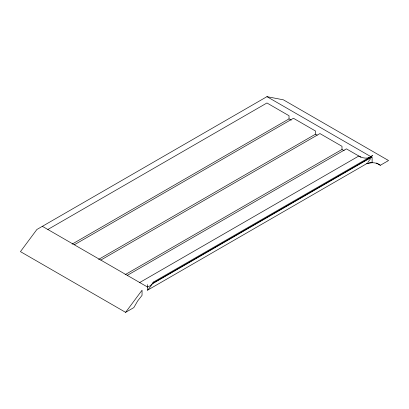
<?xml version="1.0" encoding="UTF-8"?>
<svg xmlns="http://www.w3.org/2000/svg" width="409" height="409" viewBox="0 0 409 409"><rect width="100%" height="100%" fill="white"/><g stroke="black" fill="none" stroke-linecap="round" stroke-linejoin="round"><path stroke-width="0.61" d="M371.663 156.289L372.579 155.532L153.467 282.041L152.552 283.524A132.122 76.278 60 0 1 147.526 290.206L147.521 284.618M153.467 282.041L152.797 283.13M370.237 159.152L367.706 162.465M125.614 312.343L142.046 290.201L142.046 295.349L137.669 300.947L133.83 307.599L125.614 312.343L20.45 251.627L36.882 229.49L266.954 96.657L283.386 99.822L388.55 160.538L380.334 165.282A35.803 20.67 -60 0 0 372.972 162.736L371.684 162.741A28.589 16.503 -60 0 0 366.638 163.697L147.521 290.201M42.362 226.325L147.521 287.041L150.359 285.702L152.695 283.284L371.812 156.78L370.477 158.355M47.838 229.49L266.954 102.981L289.025 115.727L289.025 118.886L72.122 244.117M74.326 244.781L293.437 118.273L315.508 131.018L315.508 134.178L98.61 259.408M100.808 260.068L319.925 133.564L341.996 146.31L341.996 149.469L125.093 274.695M127.291 275.359L346.408 148.856L360.907 157.225M139.709 282.527L358.826 156.023C362.037 157.91 366.101 158.912 369.664 157.424M152.276 283.851L371.387 157.347M266.954 96.657L372.118 157.373L372.118 162.741M376.479 163.053L380.334 165.282M289.025 118.886L291.234 120.164M315.508 134.178L317.164 135.134M341.996 149.469L344.199 150.742M366.638 163.697A35.803 20.67 -60 0 1 371.761 162.746"/></g></svg>
